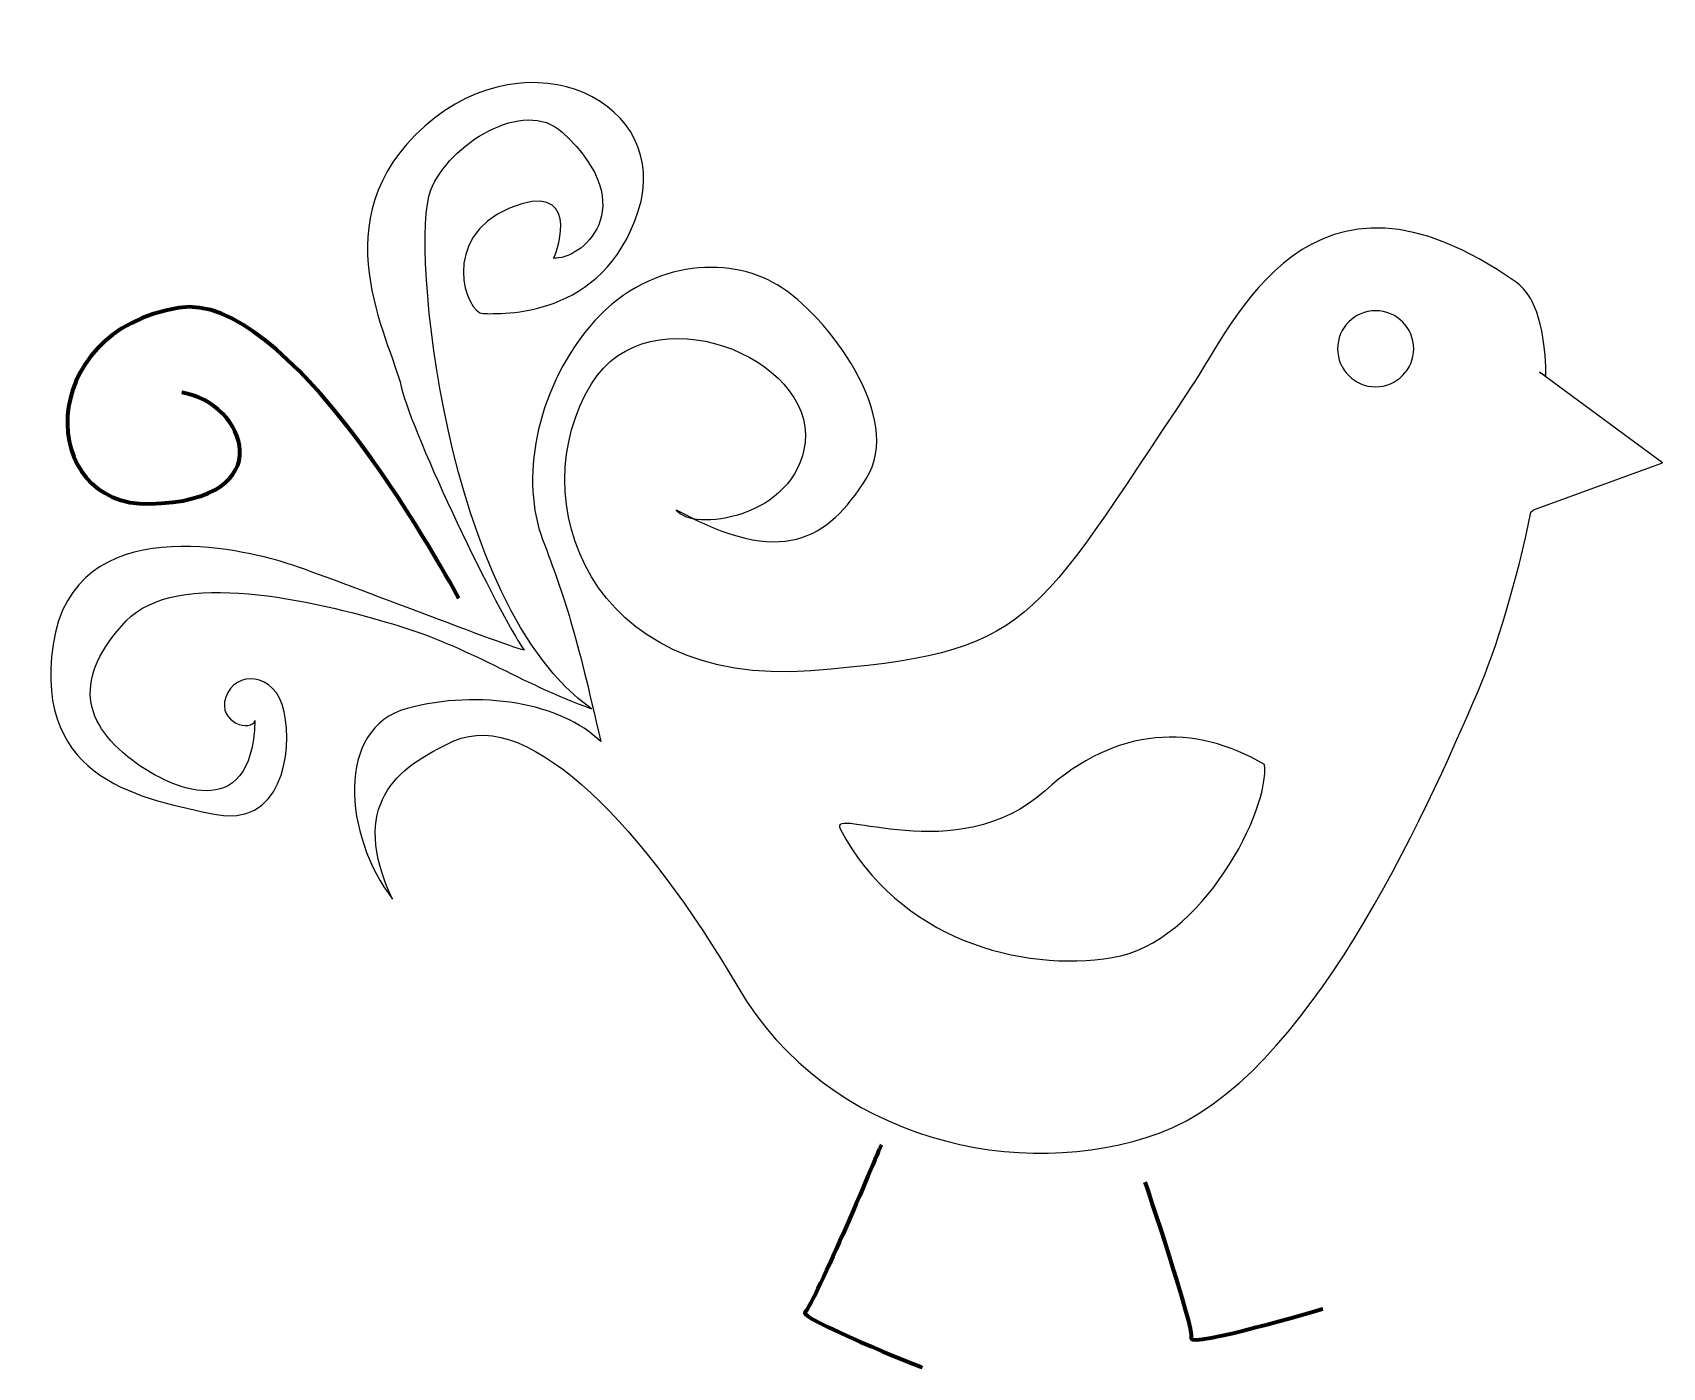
# Model space of a CAD drawing. Header units: centimetres. Extents: x -10.6 to 10.2, y -8.1 to 8.9.
import ezdxf
from ezdxf.lldxf.tags import DXFTag

# ---------------------------------------------------------------- set-up
doc = ezdxf.new("R2010")
doc.units = ezdxf.units.CM
doc.header["$MEASUREMENT"] = 0
doc.layers.add('Camada 1', color=7, linetype='Continuous')
tags = doc.linetypes.add('New Line1', pattern=[1.1, 0.1, -1]).pattern_tags.tags
tags[6:7] = [DXFTag(74, 4), DXFTag(75, 0), DXFTag(340, '0'), DXFTag(46, 1.0), DXFTag(50, 0.0), DXFTag(44, 0.0), DXFTag(45, 0.0)]
tags[4:5] = [DXFTag(74, 4), DXFTag(75, 0), DXFTag(340, '0'), DXFTag(46, 1.0), DXFTag(50, 0.0), DXFTag(44, 0.0), DXFTag(45, 0.0)]

msp = doc.modelspace()

# ---------------------------------------------------------------- linework, layer by layer
at = {"layer": 'Camada 1'}
msp.add_open_spline([(-7.78346, 0.10636), (-7.82074, -0.04294), (-8.26863, 0.06913), (-8.15663, 0.40494), (-8.15663, 0.40494), (-8.04463, 0.74091), (-7.52208, 0.74096), (-7.41016, 0.21844), (-7.41016, 0.21844), (-7.29829, -0.30417), (-7.4476, -1.27455), (-8.30593, -1.08789), (-8.30593, -1.08789), (-9.16426, -0.90123), (-10.61987, -0.67749), (-10.35857, 1.07669), (-10.35857, 1.07669), (-10.09727, 2.8308), (-7.89533, 2.27099), (-7.41016, 2.12169), (-7.41016, 2.12169), (-6.92507, 1.97239), (-4.64841, 1.07669), (-4.34988, 1.00205), (-4.34988, 1.00205), (-4.68574, 1.48722), (-5.76805, 3.72652), (-5.91732, 4.36099), (-5.91732, 4.36099), (-6.06662, 4.99546), (-6.9624, 6.48827), (-5.61882, 7.68257), (-5.61882, 7.68257), (-4.27524, 8.87685), (-2.44655, 7.98108), (-2.89444, 6.60022), (-2.89444, 6.60022), (-3.34225, 5.21941), (-4.64842, 5.29405), (-4.87241, 5.29405), (-4.87241, 5.29405), (-5.09635, 5.29405), (-5.43224, 6.26441), (-4.53655, 6.63758), (-4.53655, 6.63758), (-3.64078, 7.01075), (-3.90208, 6.11511), (-3.97672, 6.00311), (-3.97672, 6.00311), (-3.64078, 5.96575), (-2.81115, 6.63536), (-3.86472, 7.60791), (-3.86472, 7.60791), (-4.34989, 8.05572), (-5.31382, 7.45382), (-5.54419, 6.86152), (-5.54419, 6.86152), (-5.80544, 6.18977), (-5.35761, 1.56197), (-3.49155, 0.25567), (-3.49155, 0.25567), (-4.42455, 0.59161), (-5.02171, 1.0395), (-6.02935, 1.33803), (-6.02935, 1.33803), (-7.03699, 1.63653), (-8.7911, 2.04714), (-9.42557, 1.37539), (-9.42557, 1.37539), (-10.10214, 0.65903), (-10.01123, 0.06131), (-9.27627, -0.4533), (-9.27627, -0.4533), (-8.90312, -0.71459), (-7.82077, -1.27437), (-7.78346, 0.10636)], degree=3, knots=[0, 0, 0, 0, 0.05, 0.05, 0.05, 0.05, 0.1, 0.1, 0.1, 0.1, 0.15, 0.15, 0.15, 0.15, 0.2, 0.2, 0.2, 0.2, 0.25, 0.25, 0.25, 0.25, 0.3, 0.3, 0.3, 0.3, 0.35, 0.35, 0.35, 0.35, 0.4, 0.4, 0.4, 0.4, 0.45, 0.45, 0.45, 0.45, 0.5, 0.5, 0.5, 0.5, 0.55, 0.55, 0.55, 0.55, 0.6, 0.6, 0.6, 0.6, 0.65, 0.65, 0.65, 0.65, 0.7, 0.7, 0.7, 0.7, 0.75, 0.75, 0.75, 0.75, 0.8, 0.8, 0.8, 0.8, 0.85, 0.85, 0.85, 0.85, 0.9, 0.9, 0.9, 0.9, 1, 1, 1, 1], dxfattribs=at)
at = {"layer": 'Camada 1', "color": 250}
for points, knots in [([(8.48942, 2.76132), (8.31543, 1.89018), (8.0518, 1.02814), (7.81669, 0.47958), (7.81669, 0.47958), (7.14489, -1.08789), (5.63869, -4.4722), (3.74877, -5.15578), (3.74877, -5.15578), (1.99456, -5.79033), (-0.46861, -5.26786), (-1.62558, -3.28983), (-1.62558, -3.28983), (-2.78255, -1.31191), (-4.26387, 0.28662), (-5.24566, -0.15494), (-5.24566, -0.15494), (-5.99205, -0.49072), (-6.58924, -0.97597), (-6.02944, -2.17022), (-6.02944, -2.17022), (-6.65425, -1.36263), (-6.76009, 0.01323), (-5.84286, 0.26016), (-5.84286, 0.26016), (-4.92563, 0.50709), (-3.8673, 0.3307), (-3.37342, -0.16317), (-3.37342, -0.16317), (-3.69092, 1.24793), (-3.83202, 1.67127), (-4.11425, 2.4121), (-4.11425, 2.4121), (-4.39648, 3.15293), (-4.22008, 4.28183), (-3.51452, 5.1285), (-3.51452, 5.1285), (-2.80896, 5.97517), (-1.75062, 6.04573), (-1.11562, 5.65767), (-1.11562, 5.65767), (-0.48062, 5.26961), (0.50715, 3.96434), (0.01328, 3.18823), (0.01328, 3.18823), (-0.48062, 2.41213), (-1.05701, 2.04605), (-2.40922, 2.79352), (-2.40922, 2.79352), (-2.22256, 2.49486), (-0.8789, 2.6816), (-0.76714, 3.65193), (-0.76714, 3.65193), (-0.64257, 4.73283), (-2.75443, 5.59641), (-3.49169, 4.39827), (-3.49169, 4.39827), (-4.38733, 2.94282), (-3.529, 0.51694), (-0.69266, 0.74091), (-0.69266, 0.74091), (2.14378, 0.96477), (2.10666, 1.30072), (4.159, 4.36099), (4.159, 4.36099), (4.70113, 5.16927), (5.68065, 7.55083), (8.30354, 5.69296), (8.30354, 5.69296), (8.56654, 5.50667), (8.67515, 5.06362), (8.68248, 4.50077), (8.68248, 4.50077), (8.68248, 4.50077), (8.60043, 4.5476), (8.60043, 4.5476), (8.60043, 4.5476), (8.60043, 4.5476), (10.16793, 3.39066), (10.16793, 3.39066), (10.16793, 3.39066), (10.16793, 3.39066), (8.52571, 2.79355), (8.52571, 2.79355), (8.52571, 2.79355), (8.52571, 2.79355), (8.48942, 2.76132), (8.48942, 2.76132)], [0, 0, 0, 0, 0.04347826, 0.04347826, 0.04347826, 0.04347826, 0.08695652, 0.08695652, 0.08695652, 0.08695652, 0.13043478, 0.13043478, 0.13043478, 0.13043478, 0.17391304, 0.17391304, 0.17391304, 0.17391304, 0.2173913, 0.2173913, 0.2173913, 0.2173913, 0.26086957, 0.26086957, 0.26086957, 0.26086957, 0.30434783, 0.30434783, 0.30434783, 0.30434783, 0.34782609, 0.34782609, 0.34782609, 0.34782609, 0.39130435, 0.39130435, 0.39130435, 0.39130435, 0.43478261, 0.43478261, 0.43478261, 0.43478261, 0.47826087, 0.47826087, 0.47826087, 0.47826087, 0.52173913, 0.52173913, 0.52173913, 0.52173913, 0.56521739, 0.56521739, 0.56521739, 0.56521739, 0.60869565, 0.60869565, 0.60869565, 0.60869565, 0.65217391, 0.65217391, 0.65217391, 0.65217391, 0.69565217, 0.69565217, 0.69565217, 0.69565217, 0.73913043, 0.73913043, 0.73913043, 0.73913043, 0.7826087, 0.7826087, 0.7826087, 0.7826087, 0.82608696, 0.82608696, 0.82608696, 0.82608696, 0.86956522, 0.86956522, 0.86956522, 0.86956522, 0.91304348, 0.91304348, 0.91304348, 0.91304348, 1, 1, 1, 1]), ([(6.02517, 4.84616), (6.02517, 5.11405), (6.24237, 5.33119), (6.51026, 5.33119), (6.51026, 5.33119), (6.77815, 5.33119), (6.99535, 5.11405), (6.99535, 4.84616), (6.99535, 4.84616), (6.99535, 4.57822), (6.77815, 4.36107), (6.51026, 4.36107), (6.51026, 4.36107), (6.24237, 4.36107), (6.02517, 4.57822), (6.02517, 4.84616)], [0, 0, 0, 0, 0.2, 0.2, 0.2, 0.2, 0.4, 0.4, 0.4, 0.4, 0.6, 0.6, 0.6, 0.6, 1, 1, 1, 1]), ([(-0.31919, -1.27455), (-0.47654, -0.97546), (1.17351, -1.79697), (2.29315, -0.78925), (2.29315, -0.78925), (3.21186, 0.03771), (4.19664, 0.0693), (5.09231, -0.45331), (5.09231, -0.45331), (5.16703, -1.01327), (4.30859, -2.73), (3.15159, -2.91666), (3.15159, -2.91666), (1.99477, -3.10311), (0.42722, -2.69261), (-0.31919, -1.27455)], [0, 0, 0, 0, 0.2, 0.2, 0.2, 0.2, 0.4, 0.4, 0.4, 0.4, 0.6, 0.6, 0.6, 0.6, 1, 1, 1, 1])]:
    msp.add_open_spline(points, degree=3, knots=knots, dxfattribs=at)
at = {"layer": 'Camada 1', "color": 250, "linetype": 'New Line1', "lineweight": 200}
msp.add_open_spline([(-5.18401, 1.66378), (-5.44531, 2.14895), (-7.37293, 5.59258), (-8.75374, 5.36863), (-8.75374, 5.36863), (-10.60495, 5.06833), (-10.56235, 2.83694), (-9.12699, 2.86819), (-9.12699, 2.86819), (-7.41016, 2.90547), (-7.90951, 4.17102), (-8.71646, 4.28636)], degree=3, knots=[0, 0, 0, 0, 0.25, 0.25, 0.25, 0.25, 0.5, 0.5, 0.5, 0.5, 1, 1, 1, 1], dxfattribs=at)
at = {"layer": 'Camada 1', "color": 250, "lineweight": 211}
for points in [[(0.20304, -5.30505), (0.20304, -5.30505), (-0.65529, -7.35769), (-0.76732, -7.43241), (-0.76732, -7.43241), (-0.87921, -7.50713), (0.72564, -8.14139), (0.72564, -8.14139)], [(3.56833, -5.7794), (3.56833, -5.7794), (4.19508, -7.63857), (4.15904, -7.76838), (4.15904, -7.76838), (4.12319, -7.898), (5.83854, -7.39508), (5.83854, -7.39508)]]:
    msp.add_open_spline(points, degree=3, knots=[0, 0, 0, 0, 0.33333333, 0.33333333, 0.33333333, 0.33333333, 1, 1, 1, 1], dxfattribs=at)

doc.saveas('drawing.dxf')
